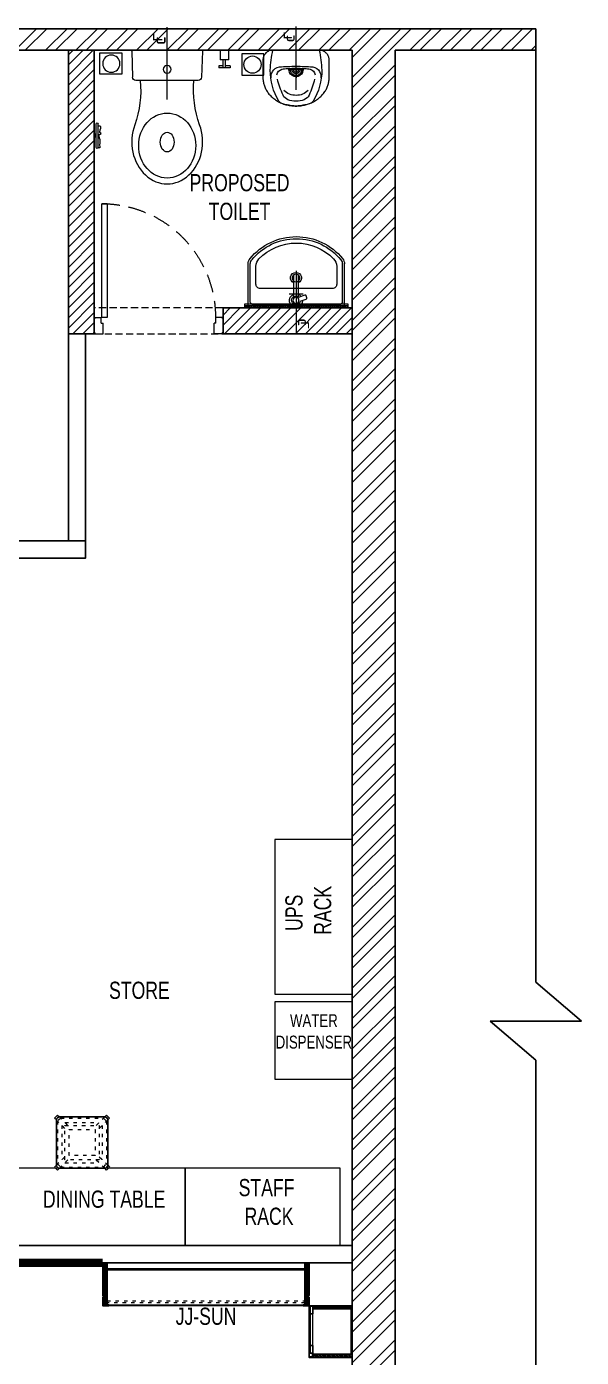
# Model space of a CAD drawing. Header units: feet. Extents: x 5523391 to 5532259, y -5292968 to -5273531.
# Drawn here: x 5529032 to 5532259, y -5281273 to -5273531 of the extents above; entities that cross this region are included whole.
import ezdxf

# ---------------------------------------------------------------- set-up
doc = ezdxf.new("R2010")
doc.units = ezdxf.units.FT
doc.header["$LTSCALE"] = 33
doc.header["$MEASUREMENT"] = 0
for name, pattern in [('a_p6_plan_L18$0$HIDDEN', [0.375, 0.25, -0.125]), ('ACAD_ISO03W100', [30, 12, -18]), ('CENTER', [2, 1.25, -0.25, 0.25, -0.25]), ('DOT2', [0.125, 0, -0.125]), ('HIDDEN', [9.525, 6.35, -3.175]), ('HIDDEN2', [4.7625, 3.175, -1.5875])]:
    doc.linetypes.add(name, pattern=pattern)
doc.layers.add('A-WALL', color=1, linetype='Continuous')
for name, color, linetype, lineweight in [('centerline-toilets', 2, 'CENTER', 13), ('Door', 2, 'Continuous', 13), ('ele', 252, 'Continuous', 13), ('Fhitting', 152, 'Continuous', 30), ('LENS-DIM', 252, 'Continuous', 5), ('LENS-DOOR', 34, 'Continuous', 20), ('LENS-PARTITION', 21, 'Continuous', 25), ('LENS-TEXT', 31, 'Continuous', 5), ('LENS_CURTAIN', 5, 'a_p6_plan_L18$0$HIDDEN', 9), ('LK-FF&E WALL', 1, 'Continuous', 9), ('LK-FLUTTED FINISH', 20, 'Continuous', 30), ('LN-ELEVATION-1', 81, 'Continuous', 25), ('LN-ELEVATION-2', 103, 'Continuous', 20), ('LN-ELEVATION-3', 125, 'Continuous', 18), ('LN-ELEVATION-4', 145, 'Continuous', 13), ('LN-ELEVATION-5', 167, 'Continuous', 5), ('LN-HATCH', 251, 'Continuous', 0), ('Mirror', 150, 'Continuous', 20), ('Panelling', 65, 'Continuous', 18), ('PARTITION', 22, 'Continuous', 30), ('PLANO-TXT', 252, 'Continuous', 5), ('Toilet', 5, 'Continuous', 9)]:
    doc.layers.add(name, color=color, linetype=linetype, lineweight=lineweight)
doc.styles.add('LK TXT', font='GILC____.TTF', dxfattribs={"height": 100})
doc.styles.get("Standard").update_dxf_attribs({"font": 'GILC____.TTF'})

# ---------------------------------------------------------------- blocks, each defined once
blk = doc.blocks.new('Stool')
at = {"layer": 'LN-ELEVATION-1', "ltscale": 0.5}
blk.add_lwpolyline([(-130, 300), (130, 300, -0.414214), (150, 280), (150, 20, -0.414214), (130, 0), (-130, 0, -0.414214), (-150, 20), (-150, 280, -0.414214)], format="xyb", close=True, dxfattribs=at)
at = {"layer": 'LN-ELEVATION-3', "linetype": 'ACAD_ISO03W100', "ltscale": 0.05}
for p, q in [((-100, 232.3), (-142.4, 274.7)), ((-142.4, 274.7), (-142.4, 25.3)), ((-82.3, 250), (-124.7, 292.4)), ((-124.7, 292.4), (124.7, 292.4)), ((-117.4, 249.7), (-117.4, 50.3)), ((-99.7, 267.4), (99.7, 267.4)), ((82.3, 250), (124.7, 292.4)), ((100, 232.3), (142.4, 274.7)), ((117.4, 249.7), (117.4, 50.3)), ((142.4, 274.7), (142.4, 25.3)), ((-100, 67.7), (-142.4, 25.3)), ((-82.3, 50), (-124.7, 7.6)), ((-124.7, 7.6), (124.7, 7.6)), ((-99.7, 32.6), (99.7, 32.6)), ((82.3, 50), (124.7, 7.6)), ((100, 67.7), (142.4, 25.3))]:
    blk.add_line(p, q, dxfattribs=at)
for points in [[(-132.2, 299.9), (-124.7, 292.4), (-142.4, 274.7), (-149.9, 282.2)], [(132.2, 299.9), (124.7, 292.4), (142.4, 274.7), (149.9, 282.2)], [(-132.2, 0.1), (-124.7, 7.6), (-142.4, 25.3), (-149.9, 17.8)], [(132.2, 0.1), (124.7, 7.6), (142.4, 25.3), (149.9, 17.8)]]:
    blk.add_lwpolyline(points, dxfattribs=at)
for points in [[(-100, 250), (100, 250), (100, 50), (-100, 50)], [(-75, 225), (75, 225), (75, 75), (-75, 75)]]:
    blk.add_lwpolyline(points, close=True, dxfattribs=at)
at = {"layer": 'LN-ELEVATION-5', "ltscale": 0.5}
for points in [[(-149.9, 282.2), (-160.1, 292.4), (-142.4, 310.1), (-132.2, 299.9)], [(149.9, 282.2), (160.1, 292.4), (142.4, 310.1), (132.2, 299.9)], [(-149.9, 17.8), (-160.1, 7.6), (-142.4, -10.1), (-132.2, 0.1)], [(149.9, 17.8), (160.1, 7.6), (142.4, -10.1), (132.2, 0.1)]]:
    blk.add_lwpolyline(points, dxfattribs=at)
blk = doc.blocks.new('MIRROR')
at = {"layer": 'LN-HATCH', "ltscale": 0.5}
h = blk.add_hatch(dxfattribs=at)
h.set_pattern_fill('ANSI31', color=256, scale=2)
h.set_pattern_definition([(45, (4060433.7416, 1708720.787), (-4.4901280605, 4.4901280605), [])])
h.paths.add_polyline_path([(212.9, 101.3), (230.9, 101.3), (230.9, -127.7), (212.9, -127.7)])
h.paths.add_polyline_path([(230.9, 95.3), (494.9, 95.3), (494.9, 101.3), (230.9, 101.3)])
h.paths.add_polyline_path([(512.9, 101.3), (494.9, 101.3), (494.9, -127.7), (512.9, -127.7)])
at = {"layer": 'Defpoints'}
blk.add_lwpolyline([(512.9, 101.3), (212.9, 101.3), (212.9, -148.7), (512.9, -148.7)], close=True, dxfattribs=at)
at = {"layer": 'LN-ELEVATION-1'}
for points in [[(212.9, 101.3), (230.9, 101.3), (230.9, -127.7), (212.9, -127.7)], [(230.9, 95.3), (494.9, 95.3), (494.9, 101.3), (230.9, 101.3)], [(512.9, 101.3), (494.9, 101.3), (494.9, -127.7), (512.9, -127.7)], [(259.9, -141.7), (259.9, -127.7), (214.9, -127.7), (214.9, -148.7), (223.9, -148.7), (223.9, -147.2), (216.4, -147.2), (216.4, -141.7)], [(442.9, -141.7), (442.9, -127.7), (487.9, -127.7), (487.9, -148.7), (478.9, -148.7), (478.9, -147.2), (486.4, -147.2), (486.4, -141.7)], [(504.9, -148.7), (504.9, -147.2), (509.4, -147.2), (509.4, -129.2), (487.9, -129.2), (487.9, -127.7), (510.9, -127.7), (510.9, -148.7)]]:
    blk.add_lwpolyline(points, close=True, dxfattribs=at)
at = {"layer": 'LN-ELEVATION-2', "color": 4, "lineweight": 0}
blk.add_lwpolyline([(216.4, -141.7), (486.4, -141.7), (486.4, -147.2), (216.4, -147.2)], close=True, dxfattribs=at)
at = {"layer": 'LN-ELEVATION-2'}
blk.add_lwpolyline([(259.9, -141.7), (442.9, -141.7), (442.9, -127.7), (259.9, -127.7)], close=True, dxfattribs=at)
at = {"layer": 'LN-ELEVATION-4', "ltscale": 0.5}
blk.add_line((478.9, -148.7), (223.9, -148.7), dxfattribs=at)
blk = doc.blocks.new('JJ SH 1200')
at = {"layer": 'LN-HATCH', "ltscale": 0.5}
h = blk.add_hatch(dxfattribs=at)
h.set_pattern_fill('ANSI31', color=256, scale=2)
h.set_pattern_definition([(45, (4097187.331, 1708800.267), (-4.4901280605, 4.4901280605), [])])
h.paths.add_polyline_path([(792.1, 220), (792.1, 30), (786.1, 30), (786.1, 20), (792.1, 20), (792.1, -24), (767.1, -24), (767.1, 220)])
h.paths.add_polyline_path([(-382.9, 180), (767.1, 180), (767.1, 186), (-382.9, 186)])
h.paths.add_polyline_path([(757.1, -24), (757.1, -30), (792.1, -30), (792.1, -24)])
h.paths.add_polyline_path([(-407.9, 220), (-407.9, 30), (-401.9, 30), (-401.9, 20), (-407.9, 20), (-407.9, -24), (-382.9, -24), (-382.9, 220)])
h.paths.add_polyline_path([(-372.9, -24), (-372.9, -30), (-407.9, -30), (-407.9, -24)])
at = {"layer": 'LN-ELEVATION-1', "ltscale": 0.5}
for points in [[(-407.9, 220), (-407.9, 30), (-401.9, 30), (-401.9, 20), (-407.9, 20), (-407.9, -24), (-382.9, -24), (-382.9, 220)], [(-382.9, 180), (767.1, 180), (767.1, 186), (-382.9, 186)], [(792.1, 220), (792.1, 30), (786.1, 30), (786.1, 20), (792.1, 20), (792.1, -24), (767.1, -24), (767.1, 220)], [(-372.9, -24), (-372.9, -30), (-407.9, -30), (-407.9, -24)], [(757.1, -24), (757.1, -30), (792.1, -30), (792.1, -24)]]:
    blk.add_lwpolyline(points, close=True, dxfattribs=at)
at = {"layer": 'LN-ELEVATION-3', "ltscale": 0.5}
for p, q in [((767.1, 220), (-382.9, 220)), ((757.1, -24), (-372.9, -24)), ((-372.9, -30), (757.1, -30))]:
    blk.add_line(p, q, dxfattribs=at)
at = {"layer": 'LN-ELEVATION-4', "linetype": 'ACAD_ISO03W100', "ltscale": 0.05}
blk.add_lwpolyline([(767.1, 0), (-382.9, 0), (-382.9, -12), (767.1, -12)], close=True, dxfattribs=at)
blk = doc.blocks.new('DLF-RSP-AR-CD-DWG-4DT-3113$0$X-TYPICAL TOILET UPPER FLOORS - 02$0$urinals')
at = {"layer": 'Toilet'}
for p, q in [((0, -15.6), (0, 8.3)), ((-46.1, -115), (46.1, -115)), ((0, -105.4), (0, -161.1))]:
    blk.add_line(p, q, dxfattribs=at)
blk.add_lwpolyline([(135, 0), (-135, 0, 0.036949), (-150, -116.2, 0.138094), (-99.8, -297.1, 0.221721), (-52, -317.9, 0.062656), (0, -325, 0.062656), (52, -317.9, 0.221721), (99.8, -297.1, 0.138094), (150, -116.2, 0.036949)], format="xyb", close=True, dxfattribs=at)
for centre, radius, start, end in [((-91, -152.7), 53.8, 148.48683, 188.64011), ((-94.3, -144.9), 47.1, 93.37082, 154.48244), ((-71.4, -149.9), 40.2, 106.70156, 169.72504), ((3.2, -1238.2), 1144.7, 90.16247, 95.02645), ((-50.5, -225.3), 118.5, 89.54541, 105.88575), ((-0.1, -996.2), 890.8, 89.99178, 93.18195), ((0, -115), 40, 167.42797, 12.57203), ((0, -115), 33, 164.1814, 15.8186), ((0, -115), 32, 163.60493, 16.39507), ((0, -115), 22.6, 155.66533, 24.33467), ((0, -115), 14.7, 139.91088, 40.08912), ((-3.2, -1238.2), 1144.7, 84.97355, 89.83753), ((0.1, -996.2), 890.8, 86.81805, 90.00822), ((50.5, -225.3), 118.5, 74.11425, 90.45459), ((71.4, -149.9), 40.2, 10.27496, 73.29844), ((94.3, -144.9), 47.1, 25.51756, 86.62918), ((91, -152.7), 53.8, 351.35989, 31.51317), ((413.9, -38.4), 538.2, 193.99399, 204.56321), ((-413.9, -38.4), 538.2, 335.43679, 346.00601), ((-30.1, -241.3), 50, 204.56321, 250.46064), ((-1.6, -165.3), 97.6, 225, 270.9552), ((-1.5, -160.9), 135.4, 250.46064, 270.64918), ((1.6, -165.3), 97.6, 269.0448, 315), ((1.5, -160.9), 135.4, 269.35082, 289.53936), ((30.1, -241.3), 50, 289.53936, 335.43679)]:
    blk.add_arc(centre, radius, start, end, dxfattribs=at)
blk.add_open_spline([(135, 0), (105.3, 0), (75.7, 0), (-13.3, 0), (-72.7, 0), (-132.7, 0), (-133.4, 0), (-134.3, 0), (-134.5, 0), (-134.7, 0), (-134.9, 0), (-135, 0), (-135, 0), (-135, 0), (-135, 0), (-135, 0), (-135, 0), (-135.1, 0), (-135.1, 0), (-135.2, 0), (-135.2, 0), (-135.3, 0), (-135.4, 0), (-135.7, 0), (-135.8, 0), (-136.4, 0), (-136.7, 0), (-137.7, -0.1), (-138.4, -0.1), (-140.5, -0.2), (-141.9, -0.4), (-146.2, -1), (-149, -1.7), (-154.8, -3.4), (-157.6, -4.5), (-163.1, -7.3), (-165.8, -8.9), (-171, -12.5), (-173.4, -14.6), (-177.9, -19.1), (-180, -21.5), (-183.6, -26.7), (-185.2, -29.4), (-188, -34.9), (-189.1, -37.8), (-190.8, -43.5), (-191.5, -46.3), (-192, -49.8), (-192.1, -50.5), (-192.3, -52.5), (-192.4, -53.8), (-192.5, -55.7), (-192.5, -56.2), (-192.5, -56.9), (-192.5, -57), (-192.5, -57.2), (-192.5, -57.3), (-192.5, -57.4), (-192.5, -57.4), (-192.5, -57.5), (-192.5, -57.5), (-192.5, -57.5), (-192.5, -57.6), (-192.5, -57.7), (-192.5, -57.8), (-192.5, -57.9), (-192.5, -58.1), (-192.5, -58.4), (-192.5, -58.6), (-192.5, -59.3), (-192.5, -59.7), (-192.5, -61), (-192.5, -61.9), (-192.5, -64.6), (-192.5, -66.4), (-192.5, -71.7), (-192.5, -75.2), (-192.5, -85.8), (-192.5, -92.9), (-192.5, -114.2), (-192.5, -128.4), (-192.5, -146.1), (-192.5, -144.6), (-192.5, -149.2), (-192.5, -150.3), (-192.5, -153.7), (-192.5, -156), (-192.5, -158.5), (-192.5, -158.8), (-192.5, -159.2), (-192.5, -159.4), (-192.5, -159.7), (-192.5, -159.8), (-192.5, -159.9), (-192.5, -160), (-192.5, -160), (-192.5, -160), (-192.5, -160.1), (-192.5, -160.1), (-192.5, -160.2), (-192.5, -160.3), (-192.5, -160.5), (-192.5, -160.6), (-192.5, -161), (-192.5, -161.2), (-192.5, -161.9), (-192.5, -162.4), (-192.4, -163.9), (-192.4, -164.9), (-192.3, -167.8), (-192.2, -169.8), (-191.7, -175.8), (-191.2, -179.9), (-189.3, -190.9), (-187.5, -198), (-182.8, -212.2), (-179.9, -219.2), (-172.8, -233.1), (-168.7, -239.9), (-159.3, -253), (-154, -259.4), (-142.4, -271.4), (-136, -277), (-122.6, -287.5), (-115.4, -292.3), (-100.5, -300.9), (-92.8, -304.8), (-76.9, -311.5), (-68.8, -314.3), (-52.5, -318.9), (-44.4, -320.7), (-28.1, -323.4), (-20, -324.2), (-9.4, -324.8), (-6.7, -324.9), (-2.5, -325), (-1, -325), (2, -325), (3.6, -325), (8.2, -324.9), (11.3, -324.7), (20.7, -324.1), (27, -323.5), (41.8, -321.2), (50.2, -319.5), (67, -314.9), (75.4, -312), (91.8, -305.3), (99.8, -301.4), (115.1, -292.5), (122.5, -287.5), (136.4, -276.8), (142.9, -270.9), (154.7, -258.5), (160.1, -252), (169.7, -238.4), (173.8, -231.3), (180.9, -217), (183.8, -209.7), (188.3, -195.1), (189.9, -187.8), (191.2, -179.3), (191.4, -178), (191.8, -174.1), (192.1, -171.5), (192.3, -167.9), (192.3, -166.9), (192.5, -164), (192.5, -162), (192.5, -160), (192.5, -159.9), (192.5, -159.8), (192.5, -159.7), (192.5, -159.5), (192.5, -159.4), (192.5, -159), (192.5, -158.8), (192.5, -158), (192.5, -157.5), (192.5, -155.9), (192.5, -154.9), (192.5, -151.8), (192.5, -149.7), (192.5, -143.5), (192.5, -144.3), (192.5, -131.9), (192.5, -123.6), (192.5, -98.8), (192.5, -82.2), (192.5, -64.8), (192.5, -64), (192.5, -61.5), (192.5, -59.9), (192.5, -58), (192.5, -57.8), (192.5, -57.5), (192.5, -57.5), (192.5, -57.4), (192.5, -57.4), (192.5, -57.4), (192.5, -57.3), (192.5, -57.2), (192.5, -57.2), (192.5, -57), (192.5, -56.8), (192.5, -56.4), (192.5, -56.1), (192.5, -55.3), (192.4, -54.7), (192.3, -53), (192.2, -51.9), (191.8, -48.4), (191.4, -46), (190, -40.4), (188.9, -37.2), (186.1, -30.8), (184.3, -27.7), (180.2, -21.8), (177.9, -19.1), (172.8, -14), (170, -11.7), (164, -7.7), (160.9, -6.1), (154.5, -3.3), (151.3, -2.3), (144.8, -0.7), (141.6, -0.3), (137.3, 0), (136.1, 0), (135, 0)], degree=3, knots=[0, 0, 0, 0, 0.329607, 0.329607, 0.988822, 0.988822, 0.996691, 0.996691, 0.998638, 0.998638, 0.99992, 0.99992, 1.000227, 1.000227, 1.000534, 1.000534, 1.001148, 1.001148, 1.002375, 1.002375, 1.00483, 1.00483, 1.009739, 1.009739, 1.019558, 1.019558, 1.039196, 1.039196, 1.078472, 1.078472, 1.157024, 1.157024, 1.314128, 1.314128, 1.471232, 1.471232, 1.628335, 1.628335, 1.785439, 1.785439, 1.942543, 1.942543, 2.099647, 2.099647, 2.256751, 2.256751, 2.413855, 2.413855, 2.450944, 2.450944, 2.525122, 2.525122, 2.556641, 2.556641, 2.563699, 2.563699, 2.567479, 2.567479, 2.57001, 2.57001, 2.570783, 2.570783, 2.572328, 2.572328, 2.573873, 2.573873, 2.576964, 2.576964, 2.583145, 2.583145, 2.595507, 2.595507, 2.620232, 2.620232, 2.669681, 2.669681, 2.76858, 2.76858, 2.966376, 2.966376, 3.36197, 3.36197, 3.45996, 3.45996, 3.491387, 3.491387, 3.554241, 3.554241, 3.562213, 3.562213, 3.566829, 3.566829, 3.570018, 3.570018, 3.570684, 3.570684, 3.571294, 3.571294, 3.571904, 3.571904, 3.573124, 3.573124, 3.575564, 3.575564, 3.580444, 3.580444, 3.590203, 3.590203, 3.609723, 3.609723, 3.648762, 3.648762, 3.72684, 3.72684, 3.861362, 3.861362, 3.995884, 3.995884, 4.130406, 4.130406, 4.264928, 4.264928, 4.39945, 4.39945, 4.533972, 4.533972, 4.668494, 4.668494, 4.803016, 4.803016, 4.937539, 4.937539, 5.072061, 5.072061, 5.118026, 5.118026, 5.144558, 5.144558, 5.17109, 5.17109, 5.224154, 5.224154, 5.330281, 5.330281, 5.468863, 5.468863, 5.607445, 5.607445, 5.746027, 5.746027, 5.884609, 5.884609, 6.023191, 6.023191, 6.161773, 6.161773, 6.300355, 6.300355, 6.438937, 6.438937, 6.577519, 6.577519, 6.602876, 6.602876, 6.653589, 6.653589, 6.673028, 6.673028, 6.711906, 6.711906, 6.713712, 6.713712, 6.715518, 6.715518, 6.719129, 6.719129, 6.726351, 6.726351, 6.740796, 6.740796, 6.769686, 6.769686, 6.827466, 6.827466, 6.943027, 6.943027, 7.174147, 7.174147, 7.636387, 7.636387, 7.659394, 7.659394, 7.705407, 7.705407, 7.71212, 7.71212, 7.713128, 7.713128, 7.714137, 7.714137, 7.716153, 7.716153, 7.720185, 7.720185, 7.728249, 7.728249, 7.744378, 7.744378, 7.776636, 7.776636, 7.841152, 7.841152, 7.970184, 7.970184, 8.14844, 8.14844, 8.326696, 8.326696, 8.504953, 8.504953, 8.683209, 8.683209, 8.861465, 8.861465, 9.039722, 9.039722, 9.217978, 9.217978, 9.283185, 9.283185, 9.283185, 9.283185], dxfattribs=at)
blk = doc.blocks.new('jALI')
at = {"layer": 'Toilet', "ltscale": 5}
h = blk.add_hatch(dxfattribs=at)
h.set_pattern_fill('HEX', color=256, scale=50, angle=135, double=1)
h.set_pattern_definition([(135, (-344825.863, 460708.187), (-7.65465545, -7.65465545), [6.25, -12.5]), (255, (-344825.863, 460708.187), (10.4564538, -2.80179835), [6.25, -12.5]), (195, (-344830.282, 460712.606), (2.80179835, -10.4564538), [6.25, -12.5])])
edge = h.paths.add_edge_path()
edge.add_arc((-393187.5, 163647.6), 50, -90, 270)
blk.add_lwpolyline([(-393249.5, 163581.9), (-393125.5, 163581.9), (-393125.5, 163709.4), (-393249.5, 163709.4)], close=True, dxfattribs=at)
blk.add_circle((-393187.5, 163647.6), 50, dxfattribs=at)
blk = doc.blocks.new('Urinal')
at = {"layer": 'centerline-toilets', "linetype": 'HIDDEN', "ltscale": 10}
blk.add_line((0, 230.9), (0, -137), dxfattribs=at)
at = {"layer": 'Fhitting', "lineweight": 0, "ltscale": 0.5, "rotation": 180}
blk.add_blockref('DLF-RSP-AR-CD-DWG-4DT-3113$0$X-TYPICAL TOILET UPPER FLOORS - 02$0$urinals', (0, 0), dxfattribs=at)
at = {"layer": 'Fhitting', "lineweight": 0, "ltscale": 0.5, "xscale": -1, "rotation": 90}
blk.add_blockref('jALI', (163394.4, -393103.5), dxfattribs=at)
at = {"layer": 'centerline-toilets', "linetype": 'DOT2', "insert": (-31.4, -69), "char_height": 75, "width": 495.827, "attachment_point": 5, "rotation": 270}
blk.add_mtext('{\\fISOCPEUR|b0|i0|c0|p34;℄}', dxfattribs=at)
blk = doc.blocks.new('WC')
at = {"layer": 'centerline-toilets', "linetype": 'HIDDEN', "ltscale": 10}
blk.add_line((0, 286.3), (0, -134.7), dxfattribs=at)
at = {"layer": 'Toilet'}
for p, q in [((-412.8, 566.9), (-412.8, 428.9)), ((-400.8, 566.9), (-400.8, 428.9)), ((-418.8, 506.9), (-424.8, 506.9)), ((-424.8, 506.9), (-424.8, 488.9)), ((-418.8, 488.9), (-424.8, 488.9)), ((-418.8, 506.9), (-418.8, 488.9)), ((-418.8, 503.9), (-412.8, 503.9)), ((-418.8, 491.9), (-412.8, 491.9)), ((-205.8, 5.9), (-201.7, 157.2)), ((180.6, 176.8), (-182.6, 176.8)), ((205.8, 5.9), (199.8, 157.2)), ((-200.1, 0), (200.1, 0))]:
    blk.add_line(p, q, dxfattribs=at)
at = {"layer": 'Toilet', "ltscale": 100}
for p, q in [((366.1, 103), (300.3, 103)), ((300.3, 91.5), (300.3, 103)), ((326.3, 91.5), (300.3, 91.5)), ((326.3, 103), (326.3, 57.2)), ((340.1, 103), (340.1, 57.2)), ((366.1, 91.5), (340.1, 91.5)), ((366.1, 91.5), (366.1, 103)), ((307.2, 0), (307.2, 57.2)), ((359.2, 57.2), (307.2, 57.2)), ((359.2, 57.2), (359.2, 0)), ((359.2, 0), (307.2, 0))]:
    blk.add_line(p, q, dxfattribs=at)
at = {"layer": 'Toilet'}
blk.add_circle((-0.3, 111.6), 22.9, dxfattribs=at)
for centre, radius, start, end in [((-406.8, 566.9), 6, 0, 180), ((-406.8, 428.9), 6, 180, 0), ((-776.4, 231.1), 622.3, 354.997, 19.06186), ((776, 226.4), 623.4, 160.51959, 184.56168), ((-182.4, 157.5), 19.3, 90.35094, 180.89813), ((180.5, 157.5), 19.3, 359.10187, 89.64906), ((-200.1, 5.7), 5.72, 177.95459, 270), ((200.1, 5.7), 5.72, 270, 2.04541)]:
    blk.add_arc(centre, radius, start, end, dxfattribs=at)
at = {"layer": 'Toilet', "extrusion": (0, 0, -1)}
for centre, major_axis, ratio, start_param, end_param in [((0, 533.5), (0, -244.6), 0.842028, 7.436326, 11.41323), ((0, 535.1), (0, -57.2), 0.7, 1.570796326794896, 7.853981633974482)]:
    blk.add_ellipse(centre, major_axis=major_axis, ratio=ratio, start_param=start_param, end_param=end_param, dxfattribs=at)
blk.add_ellipse((0, 555), major_axis=(0, -188.8), ratio=0.878788, dxfattribs=at)
at = {"layer": 'Toilet'}
blk.add_open_spline([(-400.8, 441), (-397.1, 440.5), (-384.3, 439), (-389, 459.3), (-395.6, 479.8), (-385.6, 478), (-385.9, 491.3), (-402.7, 487.2), (-384.8, 532.1), (-395.5, 546.6), (-390.9, 570.2), (-397.2, 568.8), (-400.8, 568)], degree=3, knots=[0, 0, 0, 0, 9.744972, 33.823887, 47.583551, 49.497915, 60.560502, 63.822284, 93.508019, 135.756925, 141.904352, 150.301906, 150.301906, 150.301906, 150.301906], dxfattribs=at)
at = {"layer": 'Fhitting', "lineweight": 0, "ltscale": 0.5, "rotation": 270}
blk.add_blockref('jALI', (-163972.9, -393109.2), dxfattribs=at)
at = {"layer": 'centerline-toilets', "linetype": 'DOT2', "insert": (-35.9, -56.9), "char_height": 85.827, "width": 567.402, "attachment_point": 5, "rotation": 270}
blk.add_mtext('{\\fISOCPEUR|b0|i0|c0|p34;℄}', dxfattribs=at)
blk = doc.blocks.new('*U45')
at = {"layer": 'LENS-DOOR'}
for p, q in [((547491.5, 1778573.8), (547491.5, 1779235.3)), ((547522.8, 1779235.3), (547491.5, 1779235.3)), ((547522.8, 1779235.3), (547522.8, 1778573.8)), ((547452.5, 1778573.8), (547488.9, 1778573.8)), ((547452.5, 1778568.6), (547452.5, 1778573.8)), ((547488.9, 1778539.9), (547488.9, 1778573.8)), ((547522.8, 1778573.8), (547491.5, 1778573.8)), ((548192.1, 1778573.8), (548155.6, 1778573.8)), ((548155.6, 1778539.9), (548155.6, 1778573.8)), ((548192.1, 1778568.6), (548192.1, 1778573.8)), ((547447.3, 1778568.6), (547452.5, 1778568.6)), ((547447.3, 1778484.1), (547447.3, 1778568.6)), ((547488.9, 1778539.9), (547499.3, 1778539.9)), ((547499.3, 1778478.9), (547499.3, 1778539.9)), ((548145.2, 1778478.9), (548145.2, 1778539.9)), ((548155.6, 1778539.9), (548145.2, 1778539.9)), ((548197.3, 1778568.6), (548192.1, 1778568.6)), ((548197.3, 1778484.1), (548197.3, 1778568.6)), ((547447.3, 1778484.1), (547452.5, 1778484.1)), ((547452.5, 1778478.9), (547452.5, 1778484.1)), ((547452.5, 1778478.9), (547499.3, 1778478.9)), ((548192.1, 1778478.9), (548145.2, 1778478.9)), ((548192.1, 1778478.9), (548192.1, 1778484.1)), ((548197.3, 1778484.1), (548192.1, 1778484.1))]:
    blk.add_line(p, q, dxfattribs=at)
at = {"layer": 'LENS-DOOR', "color": 7, "linetype": 'HIDDEN2', "extrusion": (0, 0, -1)}
blk.add_ellipse((547491.5, 1778573.8), major_axis=(661.5, 0), ratio=1, start_param=-1.570791, end_param=0.051209, dxfattribs=at)
blk = doc.blocks.new('Wash Basin')
at = {"layer": 'PARTITION', "lineweight": 9}
h = blk.add_hatch(dxfattribs=at)
h.set_pattern_fill('ANSI38', color=256, scale=70, angle=990, style=0, double=1)
h.set_pattern_definition([(315, (-64.7135, -33.325), (6.18718, 6.18718), []), (45, (-64.7135, -33.325), (6.18718, 18.56155), [21.875, -13.125])])
h.paths.add_polyline_path([(300.1, -22), (-300.1, -22), (-300.1, -34), (300.1, -34)])
at = {"layer": 'centerline-toilets', "linetype": 'HIDDEN', "ltscale": 10}
blk.add_line((0, -238.1), (0, 129.8), dxfattribs=at)
at = {"layer": 'Mirror', "ltscale": 0.5}
blk.add_lwpolyline([(-300.1, -34), (-300.1, -46), (300.1, -46), (300.1, -34)], close=True, dxfattribs=at)
at = {"layer": 'Panelling', "lineweight": 9}
blk.add_lwpolyline([(-300.1, -22), (-300.1, -34), (300.1, -34), (300.1, -22)], close=True, dxfattribs=at)
at = {"layer": 'Toilet', "ltscale": 100}
for p, q in [((-280, -32), (-280, -278.3)), ((-270, -22), (270, -22)), ((-268, -55), (-268, -278.3)), ((-258, -45), (258, -45)), ((268, -55), (268, -278.3)), ((280, -32), (280, -278.3)), ((-14.8, -88.6), (-14.6, -207.9)), ((11, -207.9), (10.8, -88.6))]:
    blk.add_line(p, q, dxfattribs=at)
blk.add_lwpolyline([(23.1, -61.6), (57.7, -73.5, -0.414214), (61.4, -81.2), (57.5, -92.5, -0.414214), (49.9, -96.2), (16.1, -84.6)], format="xyb", dxfattribs=at)
blk.add_lwpolyline([(-235, -264, 0.191896), (-217.2, -308.7, 0.420236), (217.2, -308.7, 0.191896), (235, -264), (235, -160.5, 0.414214), (210, -135.5), (-210, -135.5, 0.414214), (-235, -160.5)], format="xyb", close=True, dxfattribs=at)
blk.add_lwpolyline([(40.7, -103.2), (-41.1, -103.2)], dxfattribs=at)
for centre, radius in [((-2, -66.5), 17.5), ((-2, -196.8), 22.5)]:
    blk.add_circle(centre, radius, dxfattribs=at)
for centre, radius, start, end in [((-270, -32), 10, 90, 180), ((-258, -55), 10, 90, 180), ((258, -55), 10, 0, 90), ((270, -32), 10, 0, 90), ((-2, -197.1), 32.1, 113.08975, 66.24598), ((-2, -196.8), 20.5, 128.04034, 237.28993), ((-2, -196.8), 20.5, 304.47329, 50.73323), ((-230, -278.3), 50, 180, 218.44606), ((0, -89.3), 347.7, 219.28258, 320.71742), ((-230, -278.3), 38, 180, 218.44606), ((0, -89.3), 335.7, 219.31295, 320.68705), ((230, -278.3), 38, 321.55394, 0), ((230, -278.3), 50, 321.55394, 0)]:
    blk.add_arc(centre, radius, start, end, dxfattribs=at)
for centre, major_axis, start_param, end_param in [((-2, -66.5), (0, 38.3), 4.720493, 9.081982), ((-2, -66.5), (-0.2, -25.6), 1.769108, 7.074098), ((-2, -66.5), (0, 38.3), 3.484555, 4.083576), ((-1.8, -207.9), (-9.04, 9.04), 0.785398, 3.926991)]:
    blk.add_ellipse(centre, major_axis=major_axis, ratio=1, start_param=start_param, end_param=end_param, dxfattribs=at)
at = {"layer": 'centerline-toilets', "linetype": 'DOT2', "insert": (33.3, 61.8), "char_height": 75, "width": 495.827, "attachment_point": 5, "rotation": 90}
blk.add_mtext('{\\fISOCPEUR|b0|i0|c0|p34;℄}', dxfattribs=at)
blk = doc.blocks.new('A$Ca642a34f')
at = {"layer": 'LN-HATCH'}
h = blk.add_hatch(dxfattribs=at)
h.set_pattern_fill('ANSI32', color=256, scale=333, angle=180)
h.set_pattern_definition([(225, (-6963588.64, 5278065.97), (88.2999593, -88.2999593), []), (225, (-6963647.5, 5278065.97), (88.2999593, -88.2999593), [])])
h.paths.add_polyline_path([(5151, -10544.8), (4901, -10544.8), (4901, -16004.8), (5151, -16004.8)])
h.paths.add_polyline_path([(-1424, -10544.8), (-1549, -10544.8), (-1549, -16004.8), (-1424, -16004.8)])
h.paths.add_polyline_path([(-1424, -5414.8), (-1549, -5414.8), (-1549, -10214.8), (-1424, -10214.8)])
h.paths.add_polyline_path([(-1424, -3104.8), (-1549, -3104.8), (-1549, -4829.8), (-1424, -4829.8)])
h.paths.add_polyline_path([(-1424, 1285.2), (-1549, 1285.2), (-1549, -1464.8), (-1424, -1464.8)])
h.paths.add_polyline_path([(1626, 1640.2), (4901, 1640.2), (4901, -10197.8), (5151, -10197.8), (5151, -10189.8), (5151, 1640.2), (5970, 1640.2), (5970, 1765.2), (5151, 1765.2), (1626, 1765.2)])
h = blk.add_hatch(dxfattribs=at)
h.set_pattern_fill('ANSI31', color=256, scale=333, angle=180)
h.paths.add_polyline_path([(3251, -9.8), (3401, -9.8), (3401, 1640.2), (3251, 1640.2)])
h.paths.add_polyline_path([(4151, 140.2), (4901, 140.2), (4901, -9.8), (4151, -9.8)])
at = {"layer": 'A-WALL'}
for p, q in [((1626, 1765.2), (5151, 1765.2)), ((5151, 1765.2), (5970, 1765.2)), ((5970, -3782.8), (5970, 1765.2)), ((1626, 1640.2), (3276, 1640.2)), ((3276, 1640.2), (4901, 1640.2)), ((4901, 1640.2), (4901, 15.2)), ((5151, -10197.8), (5151, 1640.2)), ((5151, 1640.2), (5970, 1640.2)), ((4901, 15.2), (4901, -10194.8)), ((6235, -4008.8), (5970, -3782.8)), ((5970, -4008.8), (5705, -4008.8)), ((5705, -4008.8), (5970, -4234.9)), ((5970, -4008.8), (6235, -4008.8)), ((5970, -12918.8), (5970, -4234.9))]:
    blk.add_line(p, q, dxfattribs=at)
for points in [[(3251, -9.8), (3401, -9.8), (3401, 1640.2), (3251, 1640.2)], [(4151, 140.2), (4901, 140.2), (4901, -9.8), (4151, -9.8)]]:
    blk.add_lwpolyline(points, close=True, dxfattribs=at)
at = {"layer": 'LENS_CURTAIN', "ltscale": 5}
blk.add_lwpolyline([(4151, 140.2), (3401, 140.2), (3401, -9.8), (4151, -9.8)], close=True, dxfattribs=at)
at = {"layer": 'Door'}
blk.add_blockref('*U45', (-544046.2, -1778488.4), dxfattribs=at)
at = {"layer": 'ele', "color": 0, "lineweight": -2, "xscale": -1, "rotation": 180}
for name, p in [('WC', (3825.8, 1640.2)), ('Urinal', (4575.2, 1640.2)), ('Wash Basin', (4576.9, 118.2))]:
    blk.add_blockref(name, p, dxfattribs=at)

msp = doc.modelspace()

# ---------------------------------------------------------------- linework, layer by layer
at = {"layer": 'LENS-PARTITION'}
for points in [[(5529274.9, -5275318), (5529374.9, -5275318), (5529374.9, -5276523), (5529274.9, -5276523)], [(5524599.9, -5276523), (5529374.9, -5276523), (5529374.9, -5276623), (5524599.9, -5276623)], [(5526999.9, -5280623), (5530924.9, -5280623), (5530924.9, -5280723), (5526999.9, -5280723)]]:
    msp.add_lwpolyline(points, close=True, dxfattribs=at)
at = {"layer": 'LK-FF&E WALL'}
for points in [[(5530474.9, -5278259.1), (5530474.9, -5279159.1), (5530924.9, -5279159.1), (5530924.9, -5278259.1)], [(5530474.9, -5279655.3), (5530924.9, -5279655.3), (5530924.9, -5279205.3), (5530474.9, -5279205.3)], [(5528754.9, -5280623), (5529954.9, -5280623), (5529954.9, -5280173), (5528754.9, -5280173)], [(5530854.9, -5280173), (5529954.9, -5280173), (5529954.9, -5280623), (5530854.9, -5280623)]]:
    msp.add_lwpolyline(points, close=True, dxfattribs=at)
at = {"layer": 'LK-FLUTTED FINISH', "linetype": 'ACAD_ISO03W100', "ltscale": 0.05, "const_width": 50}
msp.add_lwpolyline([(5529474.9, -5280723), (5524599.9, -5280723)], dxfattribs=at)

# ---------------------------------------------------------------- block references
at = {"layer": 'LENS-DIM', "color": 2}
msp.add_blockref('A$Ca642a34f', (5526023.9, -5275308.1), dxfattribs=at)
at = {"layer": 'LK-FF&E WALL'}
msp.add_blockref('Stool', (5529354.9, -5280173), dxfattribs=at)
at = {"layer": 'LK-FF&E WALL', "xscale": -1}
msp.add_blockref('JJ SH 1200', (5530267, -5280943), dxfattribs=at)
at = {"layer": 'LK-FF&E WALL', "rotation": 270}
msp.add_blockref('MIRROR', (5530823.6, -5280760), dxfattribs=at)

# ---------------------------------------------------------------- texts
at = {"layer": 'LENS-TEXT', "color": 0, "linetype": 'Continuous', "ltscale": 3, "attachment_point": 5, "style": 'LK TXT'}
for s, width, gutter_width, insert, char_height in [('PROPOSED\\PTOILET', 783.964, 1, (5530270.6, -5274523), 100), ('STORE', 1099.487, 1, (5529688.1, -5279137.9), 100), ('WATER \\PDISPENSER', 264.162, 0.75, (5530702.9, -5279376.8), 75), ('STAFF\\P RACK', 1099.487, 1, (5530427.7, -5280369.2), 100), ('DINING TABLE', 783.964, 1, (5529482.8, -5280353.2), 100)]:
    msp.add_mtext_dynamic_manual_height_columns(s, width=width, gutter_width=gutter_width, heights=[0], dxfattribs=dict(at, insert=insert, char_height=char_height))
at = {"layer": 'LENS-TEXT', "color": 0, "linetype": 'Continuous', "ltscale": 3, "insert": (5530671.1, -5278686.4), "char_height": 100, "attachment_point": 5, "rotation": 90, "style": 'LK TXT'}
msp.add_mtext_dynamic_manual_height_columns('UPS\\P RACK', width=1099.487, gutter_width=1, heights=[0], dxfattribs=at)
at = {"layer": 'PLANO-TXT', "linetype": 'Continuous', "ltscale": 3, "insert": (5530075.6, -5281034.3), "char_height": 100, "width": 244.677, "attachment_point": 5, "style": 'LK TXT'}
msp.add_mtext('JJ-SUN', dxfattribs=at)

doc.saveas('drawing.dxf')
